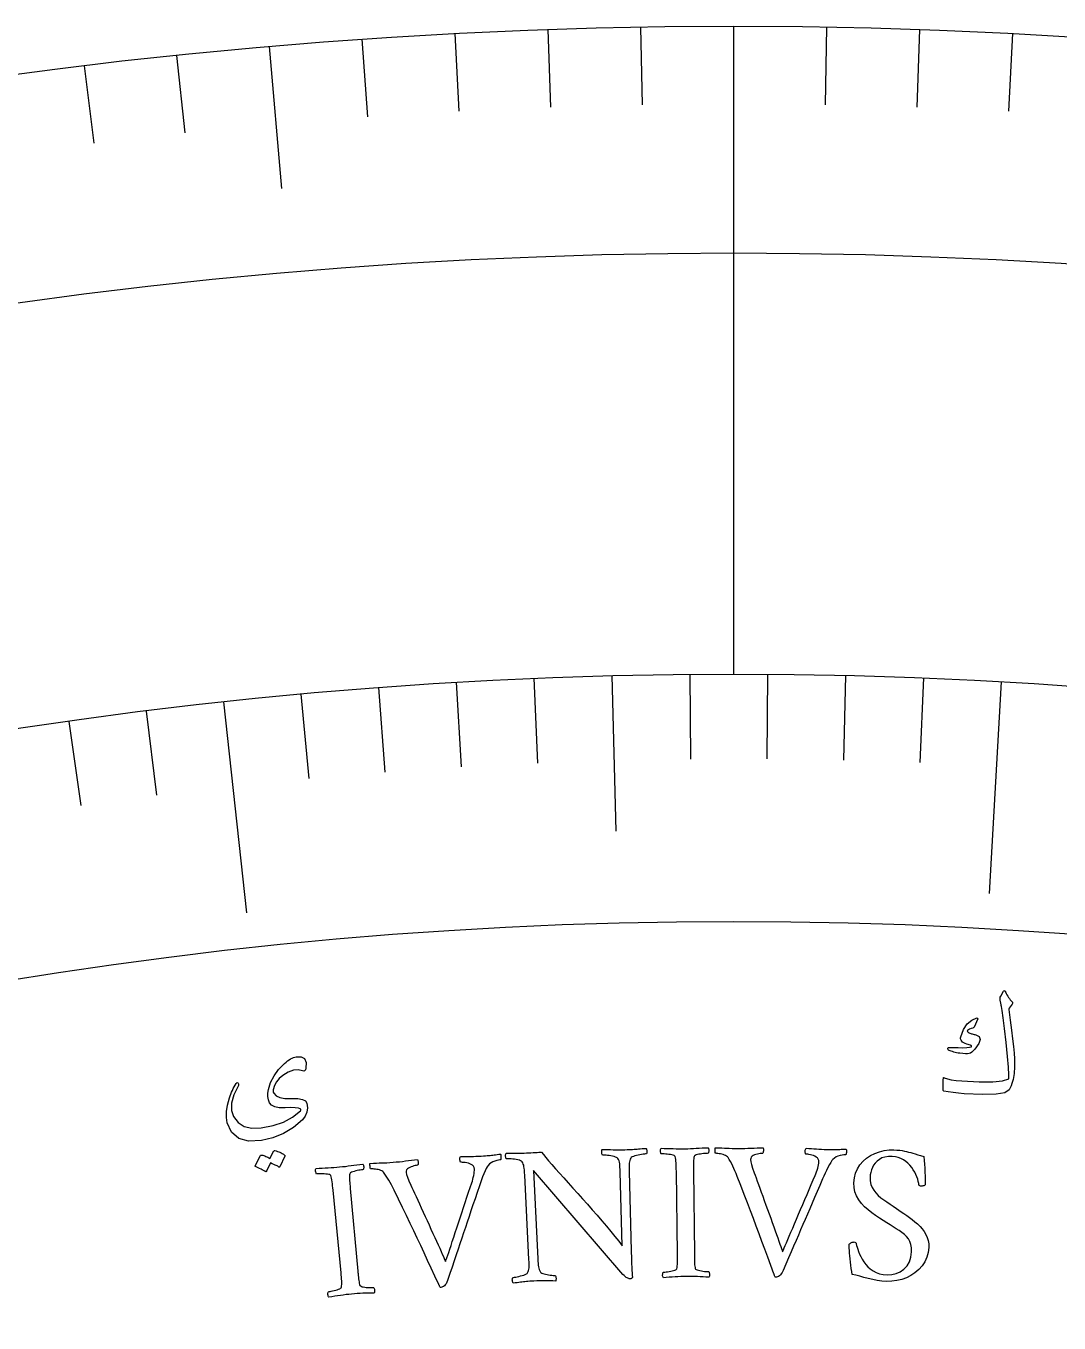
# Model space of a CAD drawing. Header units: millimetres. Extents: x -65 to 65, y -65 to 75.
# Drawn here: x -7.81 to 3.59, y 44.51 to 58.83 of the extents above; entities that cross this region are included whole.
import ezdxf

# ---------------------------------------------------------------- set-up
doc = ezdxf.new("R2010")
doc.units = ezdxf.units.MM
for name, color, linetype in [('ENGRAVE', 7, 'Continuous'), ('ENGRAVE_FINE', 8, 'Continuous'), ('TEXT', 5, 'Continuous')]:
    doc.layers.add(name, color=color, linetype=linetype)

msp = doc.modelspace()

# ---------------------------------------------------------------- linework, layer by layer
at = {"layer": 'ENGRAVE'}
for points in [[(0, 58.825), (0, 51.675)], [(-5.1269, 58.6012), (-4.9898, 57.0341)], [(-1.345, 51.6575), (-1.3003, 49.9421)], [(2.9532, 51.5905), (2.8195, 49.2544)], [(-5.6333, 51.367), (-5.3782, 49.041)]]:
    msp.add_lwpolyline(points, dxfattribs=at)
for radius in [63.7, 63.7, 61.9938, 58.825, 58.825, 56.3225, 51.675, 51.675, 48.945]:
    msp.add_circle((0, 0), radius, dxfattribs=at)
at = {"layer": 'ENGRAVE_FINE'}
for points in [[(-3.0787, 58.7444), (-3.0338, 57.8876)], [(-2.053, 58.7892), (-2.023, 57.9317)], [(-1.0266, 58.816), (-1.0117, 57.9582)], [(1.0266, 58.816), (1.0117, 57.9582)], [(2.053, 58.7892), (2.023, 57.9317)], [(3.0787, 58.7444), (3.0338, 57.8876)], [(-4.1034, 58.6817), (-4.0436, 57.8258)], [(-6.1489, 58.5028), (-6.0592, 57.6495)], [(-7.169, 58.3865), (-7.0644, 57.5349)], [(-3.0631, 51.5841), (-3.0076, 50.6498)], [(-2.2044, 51.628), (-2.1644, 50.6928)], [(-0.4852, 51.6727), (-0.4764, 50.7368)], [(0.3747, 51.6736), (0.3679, 50.7377)], [(1.2346, 51.6602), (1.2122, 50.7245)], [(2.0942, 51.6325), (2.0562, 50.6973)], [(-4.7778, 51.4537), (-4.6913, 50.5217)], [(-3.921, 51.526), (-3.85, 50.5927)], [(-6.4872, 51.2662), (-6.3697, 50.3376)], [(-7.3394, 51.1511), (-7.2065, 50.2246)]]:
    msp.add_lwpolyline(points, dxfattribs=at)
at = {"layer": 'TEXT'}
for points in [[(3.002, 48.1663), (3.0094, 48.1501), (3.0173, 48.1347), (3.0255, 48.12), (3.0342, 48.1062), (3.0434, 48.0932), (3.0532, 48.0809), (3.0635, 48.0695), (3.0745, 48.0588), (3.0786, 48.0529), (3.0797, 48.0463), (3.0778, 48.039), (3.0728, 48.031), (3.0432, 47.9887), (3.0403, 47.9841), (3.0382, 47.9802), (3.0369, 47.977), (3.0363, 47.9744), (3.0532, 47.8541), (3.0675, 47.7454), (3.0793, 47.6484), (3.0887, 47.563), (3.0955, 47.4893), (3.0998, 47.4275), (3.1015, 47.3775), (3.1007, 47.3393), (3.096, 47.2676), (3.0932, 47.2449), (3.0893, 47.2222), (3.0843, 47.1995), (3.0783, 47.1768), (3.071, 47.1541), (3.0625, 47.1313), (3.0527, 47.1086), (3.0416, 47.0858), (2.9954, 47.0539), (2.8972, 47.0364), (2.747, 47.033), (2.5446, 47.0432), (2.4815, 47.0488), (2.4232, 47.0555), (2.3697, 47.0634), (2.321, 47.0724), (2.3166, 47.0746), (2.3136, 47.0776), (2.3119, 47.0814), (2.3115, 47.0861), (2.3112, 47.1086), (2.3112, 47.1291), (2.3113, 47.1476), (2.3116, 47.164), (2.3121, 47.1786), (2.3128, 47.1915), (2.3137, 47.2027), (2.3147, 47.2123), (2.3156, 47.2177), (2.3177, 47.2206), (2.3209, 47.2211), (2.3253, 47.2192), (2.359, 47.2071), (2.4026, 47.1973), (2.4563, 47.1897), (2.52, 47.1842), (2.7104, 47.1737), (2.8599, 47.174), (2.9685, 47.1854), (3.0363, 47.2082), (3.0391, 47.2528), (3.0352, 47.3344), (3.0246, 47.453), (3.0072, 47.6086), (2.9884, 47.7645), (2.9735, 47.8824), (2.9628, 47.9624), (2.9561, 48.0045), (2.9539, 48.016), (2.9519, 48.0268), (2.95, 48.0368), (2.9482, 48.0461), (2.9466, 48.0546), (2.9451, 48.0621), (2.9437, 48.0687), (2.9425, 48.0744), (2.9406, 48.0867), (2.941, 48.0984), (2.9435, 48.1094), (2.9483, 48.1196), (2.98, 48.1736), (2.9826, 48.1772), (2.9852, 48.1795), (2.988, 48.1805), (2.9909, 48.1802), (2.9943, 48.1781), (2.9973, 48.1751), (2.9999, 48.1711), (3.002, 48.1663)], [(2.685, 47.8793), (2.6878, 47.8787), (2.6901, 47.8775), (2.692, 47.8756), (2.6936, 47.8729), (2.694, 47.8706), (2.694, 47.8681), (2.6937, 47.8654), (2.693, 47.8626), (2.6575, 47.7867), (2.6533, 47.779), (2.649, 47.7732), (2.6446, 47.7692), (2.6401, 47.7671), (2.6212, 47.7629), (2.6051, 47.7569), (2.5916, 47.7491), (2.5808, 47.7395), (2.5784, 47.7343), (2.5809, 47.7284), (2.5881, 47.722), (2.6002, 47.7149), (2.6083, 47.7116), (2.6167, 47.7085), (2.6254, 47.7055), (2.6343, 47.7027), (2.6437, 47.7001), (2.6535, 47.6976), (2.6638, 47.6953), (2.6746, 47.6931), (2.7112, 47.6756), (2.7214, 47.6431), (2.7052, 47.5958), (2.6627, 47.5336), (2.6456, 47.5153), (2.6291, 47.5013), (2.6133, 47.4914), (2.598, 47.4857), (2.5815, 47.4832), (2.5588, 47.4831), (2.5299, 47.4852), (2.495, 47.4898), (2.4771, 47.4924), (2.4602, 47.4956), (2.4443, 47.4993), (2.4293, 47.5035), (2.4152, 47.5078), (2.4021, 47.5122), (2.3898, 47.5165), (2.3785, 47.5207), (2.3716, 47.525), (2.3668, 47.5298), (2.364, 47.5349), (2.3633, 47.5406), (2.3645, 47.5463), (2.3675, 47.5503), (2.3722, 47.5525), (2.3787, 47.553), (2.3993, 47.5534), (2.4226, 47.5534), (2.4487, 47.5531), (2.4776, 47.5524), (2.5314, 47.5511), (2.5736, 47.5521), (2.604, 47.5553), (2.6228, 47.5608), (2.6253, 47.5624), (2.6267, 47.5646), (2.6271, 47.5674), (2.6263, 47.5709), (2.6251, 47.5731), (2.6229, 47.5751), (2.6195, 47.577), (2.6149, 47.5789), (2.5728, 47.5914), (2.5552, 47.5975), (2.5402, 47.605), (2.5279, 47.6137), (2.5183, 47.6238), (2.5103, 47.6354), (2.5058, 47.6472), (2.5049, 47.6592), (2.5075, 47.6714), (2.5388, 47.7527), (2.5789, 47.8145), (2.6276, 47.8567), (2.685, 47.8793)], [(-4.7588, 47.2959), (-4.8078, 47.3069), (-4.8608, 47.3021), (-4.9177, 47.2816), (-4.9785, 47.2452), (-5.016, 47.2127), (-5.0461, 47.1753), (-5.0688, 47.1332), (-5.0842, 47.0864), (-5.0852, 47.0772), (-5.0844, 47.0679), (-5.0817, 47.0584), (-5.0771, 47.0487), (-5.0507, 47.02), (-5.0094, 47.0006), (-4.9533, 46.9905), (-4.8824, 46.9897), (-4.8125, 46.9894), (-4.7609, 46.9811), (-4.7277, 46.9648), (-4.7127, 46.9406), (-4.706, 46.8874), (-4.7117, 46.8389), (-4.7297, 46.7951), (-4.76, 46.7558), (-4.8601, 46.6706), (-4.9689, 46.6038), (-5.0866, 46.5556), (-5.2132, 46.5258), (-5.3545, 46.5197), (-5.4643, 46.5502), (-5.5429, 46.6174), (-5.5901, 46.7215), (-5.5992, 46.7807), (-5.5984, 46.8462), (-5.5876, 46.918), (-5.5669, 46.9963), (-5.559, 47.0183), (-5.5508, 47.0396), (-5.5421, 47.0601), (-5.5332, 47.08), (-5.5237, 47.0993), (-5.5138, 47.1182), (-5.5033, 47.1365), (-5.4923, 47.1543), (-5.4861, 47.1618), (-5.4803, 47.1653), (-5.4746, 47.1647), (-5.4693, 47.1599), (-5.4659, 47.1537), (-5.4645, 47.1472), (-5.4651, 47.1405), (-5.4677, 47.1335), (-5.5164, 47.0299), (-5.5416, 46.9387), (-5.5435, 46.8597), (-5.5222, 46.7931), (-5.4712, 46.7264), (-5.403, 46.683), (-5.3173, 46.6629), (-5.2143, 46.666), (-5.0846, 46.6909), (-4.9696, 46.7307), (-4.8692, 46.7855), (-4.7833, 46.8553), (-4.7783, 46.8609), (-4.7768, 46.8663), (-4.7786, 46.8712), (-4.784, 46.8759), (-4.8045, 46.8833), (-4.8391, 46.8879), (-4.888, 46.8895), (-4.9511, 46.888), (-5.0156, 46.8891), (-5.0657, 46.8987), (-5.1016, 46.9167), (-5.1231, 46.9434), (-5.1354, 46.9761), (-5.1416, 47.0111), (-5.1418, 47.0485), (-5.136, 47.0881), (-5.1117, 47.1674), (-5.074, 47.2421), (-5.0228, 47.312), (-4.9582, 47.3772), (-4.9409, 47.3929), (-4.9238, 47.4066), (-4.9072, 47.4185), (-4.8909, 47.4285), (-4.875, 47.4367), (-4.8597, 47.4431), (-4.845, 47.4479), (-4.8308, 47.4509), (-4.7742, 47.4514), (-4.7374, 47.4304), (-4.7204, 47.3882), (-4.7232, 47.3246), (-4.7282, 47.307), (-4.7359, 47.2964), (-4.746, 47.2927), (-4.7588, 47.2959)], [(-5.0767, 46.411), (-5.0751, 46.413), (-5.0727, 46.4144), (-5.0695, 46.4151), (-5.0655, 46.4152), (-5.0508, 46.4113), (-5.0364, 46.4069), (-5.0225, 46.4018), (-5.0089, 46.3962), (-4.9956, 46.3899), (-4.9826, 46.3828), (-4.9697, 46.375), (-4.957, 46.3664), (-4.9545, 46.3636), (-4.9531, 46.3605), (-4.953, 46.3571), (-4.9542, 46.3534), (-5.0111, 46.2351), (-5.0128, 46.2334), (-5.0156, 46.2331), (-5.0194, 46.2342), (-5.0243, 46.2366), (-5.0277, 46.2389), (-5.0332, 46.2421), (-5.0408, 46.246), (-5.0505, 46.2507), (-5.0623, 46.2563), (-5.0764, 46.2628), (-5.0928, 46.2703), (-5.1115, 46.2787), (-5.1564, 46.1866), (-5.1586, 46.1837), (-5.1618, 46.1827), (-5.1658, 46.1836), (-5.1709, 46.1864), (-5.1752, 46.1889), (-5.1821, 46.1926), (-5.1914, 46.1974), (-5.2032, 46.2035), (-5.2177, 46.2107), (-5.2351, 46.2191), (-5.2553, 46.2286), (-5.2783, 46.2393), (-5.2808, 46.2412), (-5.282, 46.2433), (-5.282, 46.2455), (-5.2808, 46.2479), (-5.2226, 46.3623), (-5.221, 46.3643), (-5.2186, 46.3657), (-5.2154, 46.3664), (-5.2114, 46.3665), (-5.1989, 46.3639), (-5.1867, 46.3606), (-5.1748, 46.3566), (-5.1632, 46.352), (-5.1519, 46.3467), (-5.1409, 46.341), (-5.1303, 46.3347), (-5.1199, 46.328)], [(-2.2872, 46.3892), (-2.2627, 46.3904), (-2.2384, 46.3916), (-2.2143, 46.3927), (-2.1906, 46.3939), (-2.1685, 46.395), (-2.1496, 46.3963), (-2.1337, 46.3977), (-2.121, 46.3993), (-2.1003, 46.3723), (-2.0744, 46.3402), (-2.0432, 46.3032), (-2.0069, 46.2611), (-1.9663, 46.215), (-1.9226, 46.1658), (-1.8758, 46.1136), (-1.8259, 46.0582), (-1.7741, 46.0008), (-1.7216, 45.9424), (-1.6683, 45.8831), (-1.6142, 45.8227), (-1.5603, 45.762), (-1.5074, 45.7016), (-1.4555, 45.6415), (-1.4045, 45.5818), (-1.3558, 45.5236), (-1.3106, 45.4681), (-1.2689, 45.4154), (-1.2307, 45.3655), (-1.2528, 46.1798), (-1.2536, 46.2069), (-1.2547, 46.2309), (-1.256, 46.2519), (-1.2574, 46.2699), (-1.26, 46.286), (-1.2645, 46.3011), (-1.2709, 46.3154), (-1.2793, 46.3288), (-1.2845, 46.3341), (-1.293, 46.3392), (-1.305, 46.344), (-1.3203, 46.3486), (-1.3375, 46.3528), (-1.3551, 46.3564), (-1.3731, 46.3594), (-1.3915, 46.3619), (-1.4089, 46.3638), (-1.4239, 46.3651), (-1.4365, 46.3657), (-1.4467, 46.3657), (-1.4507, 46.3717), (-1.4536, 46.379), (-1.4552, 46.3876), (-1.4555, 46.3974), (-1.4552, 46.4071), (-1.4547, 46.4153), (-1.454, 46.422), (-1.4531, 46.4272), (-1.4209, 46.427), (-1.3898, 46.4267), (-1.3596, 46.4261), (-1.3303, 46.4254), (-1.3007, 46.4248), (-1.2692, 46.4246), (-1.236, 46.4249), (-1.2009, 46.4256), (-1.1762, 46.4263), (-1.1539, 46.4271), (-1.134, 46.4279), (-1.1166, 46.4288), (-1.1001, 46.4298), (-1.0834, 46.431), (-1.0664, 46.4323), (-1.0491, 46.4337), (-1.0308, 46.4352), (-1.0107, 46.4367), (-0.9887, 46.4383), (-0.9648, 46.4399), (-0.9626, 46.435), (-0.9607, 46.429), (-0.959, 46.4219), (-0.9576, 46.4136), (-0.9569, 46.4049), (-0.9578, 46.396), (-0.96, 46.3872), (-0.9636, 46.3783), (-0.9719, 46.3778), (-0.9835, 46.3768), (-0.9983, 46.3751), (-1.0163, 46.3728), (-1.0357, 46.3698), (-1.0546, 46.3661), (-1.0731, 46.3618), (-1.0912, 46.3567), (-1.1074, 46.3512), (-1.1202, 46.3453), (-1.1296, 46.3391), (-1.1356, 46.3326), (-1.1423, 46.3199), (-1.1473, 46.3064), (-1.1506, 46.2921), (-1.1522, 46.2771), (-1.1527, 46.2597), (-1.1529, 46.2385), (-1.1527, 46.2135), (-1.1521, 46.1846), (-1.1303, 45.3108), (-1.1296, 45.281), (-1.1289, 45.253), (-1.1282, 45.2271), (-1.1276, 45.203), (-1.127, 45.1801), (-1.1262, 45.1576), (-1.1253, 45.1355), (-1.1243, 45.1139), (-1.1231, 45.0915), (-1.1218, 45.0674), (-1.1202, 45.0415), (-1.1185, 45.0138), (-1.1201, 45.0098), (-1.1227, 45.0065), (-1.1265, 45.0041), (-1.1313, 45.0025), (-1.1364, 45.0014), (-1.1406, 45.0006), (-1.144, 45.0001), (-1.1466, 44.9999), (-1.1517, 45.0004), (-1.1583, 45.0023), (-1.1665, 45.0056), (-1.1763, 45.0101), (-1.187, 45.0165), (-1.1982, 45.025), (-1.2099, 45.0357), (-1.2221, 45.0486), (-2.2082, 46.1969), (-2.1615, 45.2204), (-2.16, 45.1935), (-2.1583, 45.1696), (-2.1563, 45.149), (-2.154, 45.1315), (-2.1509, 45.1161), (-2.1463, 45.1013), (-2.1402, 45.0874), (-2.1326, 45.0741), (-2.1275, 45.0689), (-2.1193, 45.064), (-2.1079, 45.0594), (-2.0935, 45.055), (-2.0771, 45.0511), (-2.0603, 45.0475), (-2.0429, 45.0444), (-2.025, 45.0416), (-2.0081, 45.0395), (-1.9934, 45.0381), (-1.9812, 45.0374), (-1.9713, 45.0374), (-1.9672, 45.0315), (-1.9641, 45.0245), (-1.9621, 45.0163), (-1.9612, 45.007), (-1.9611, 44.9976), (-1.9615, 44.9894), (-1.9626, 44.9822), (-1.9642, 44.976), (-1.9954, 44.9768), (-2.0254, 44.9774), (-2.0544, 44.978), (-2.0822, 44.9784), (-2.1105, 44.9786), (-2.1407, 44.9782), (-2.1727, 44.9772), (-2.2066, 44.9758), (-2.2297, 44.9745), (-2.251, 44.9731), (-2.2705, 44.9714), (-2.2882, 44.9695), (-2.3049, 44.9676), (-2.3214, 44.9656), (-2.3375, 44.9637), (-2.3534, 44.9618), (-2.3703, 44.9598), (-2.3895, 44.9576), (-2.411, 44.9554), (-2.4348, 44.953), (-2.4371, 44.9578), (-2.4392, 44.9638), (-2.4411, 44.9709), (-2.4428, 44.979), (-2.4437, 44.9878), (-2.4432, 44.9966), (-2.4414, 45.0056), (-2.4382, 45.0146), (-2.4301, 45.0153), (-2.4192, 45.017), (-2.4052, 45.0194), (-2.3883, 45.0227), (-2.37, 45.0267), (-2.3518, 45.0313), (-2.3338, 45.0363), (-2.316, 45.042), (-2.3001, 45.0479), (-2.2879, 45.0541), (-2.2794, 45.0606), (-2.2746, 45.0672), (-2.2683, 45.08), (-2.2636, 45.0934), (-2.2604, 45.1074), (-2.2587, 45.122), (-2.2581, 45.1389), (-2.2582, 45.1598), (-2.2588, 45.1846), (-2.26, 45.2134), (-2.3066, 46.1457), (-2.3083, 46.1746), (-2.3102, 46.1996), (-2.3123, 46.2207), (-2.3146, 46.2379), (-2.3178, 46.2528), (-2.3225, 46.2667), (-2.3287, 46.2798), (-2.3364, 46.2919), (-2.342, 46.2981), (-2.3513, 46.3036), (-2.3645, 46.3085), (-2.3813, 46.3128), (-2.4002, 46.3164), (-2.4191, 46.3194), (-2.4381, 46.3216), (-2.4573, 46.3232), (-2.4749, 46.3242), (-2.4894, 46.3248), (-2.5008, 46.325), (-2.5091, 46.3248), (-2.5134, 46.3334), (-2.5163, 46.3421), (-2.5177, 46.3508), (-2.5178, 46.3596), (-2.517, 46.3679), (-2.5158, 46.3751), (-2.5143, 46.3813), (-2.5125, 46.3864), (-2.476, 46.3871), (-2.4432, 46.3876), (-2.4141, 46.3877), (-2.3886, 46.3874), (-2.3645, 46.3872), (-2.3395, 46.3874), (-2.3138, 46.3881), (-2.2872, 46.3892)], [(-0.5394, 46.4358), (-0.507, 46.4364), (-0.475, 46.4373), (-0.4434, 46.4387), (-0.4123, 46.4404), (-0.381, 46.4423), (-0.349, 46.444), (-0.3163, 46.4455), (-0.2829, 46.4469), (-0.279, 46.4417), (-0.2764, 46.4348), (-0.275, 46.4263), (-0.2749, 46.4161), (-0.2757, 46.4059), (-0.2773, 46.3974), (-0.2795, 46.3905), (-0.2825, 46.3852), (-0.2907, 46.385), (-0.3016, 46.3843), (-0.3154, 46.3832), (-0.332, 46.3816), (-0.3496, 46.3796), (-0.3668, 46.3772), (-0.3833, 46.3744), (-0.3993, 46.3712), (-0.4133, 46.3673), (-0.4239, 46.3627), (-0.4312, 46.3573), (-0.4351, 46.351), (-0.438, 46.3392), (-0.4402, 46.3257), (-0.4416, 46.3105), (-0.4424, 46.2937), (-0.4427, 46.2757), (-0.4429, 46.2568), (-0.4429, 46.2372), (-0.4428, 46.2167), (-0.4427, 46.2134), (-0.4427, 46.21), (-0.4427, 46.2067), (-0.4426, 46.2034), (-0.4426, 46.2001), (-0.4426, 46.1968), (-0.4425, 46.1935), (-0.4425, 46.1902), (-0.4337, 45.2722), (-0.4337, 45.2689), (-0.4337, 45.2656), (-0.4336, 45.2623), (-0.4336, 45.259), (-0.4336, 45.2557), (-0.4335, 45.2524), (-0.4335, 45.2491), (-0.4335, 45.2458), (-0.4332, 45.2254), (-0.4328, 45.2059), (-0.4323, 45.1874), (-0.4316, 45.1698), (-0.4306, 45.1535), (-0.4289, 45.1388), (-0.4265, 45.1255), (-0.4235, 45.1138), (-0.4196, 45.1084), (-0.4124, 45.1034), (-0.402, 45.0987), (-0.3883, 45.0943), (-0.3727, 45.0904), (-0.3566, 45.0871), (-0.3399, 45.0846), (-0.3227, 45.0827), (-0.3065, 45.0814), (-0.2932, 45.0804), (-0.2825, 45.0799), (-0.2746, 45.0797), (-0.2716, 45.0745), (-0.2693, 45.0676), (-0.2677, 45.0591), (-0.2668, 45.0489), (-0.2668, 45.0387), (-0.268, 45.0302), (-0.2705, 45.0233), (-0.2742, 45.0181), (-0.3066, 45.02), (-0.3383, 45.0218), (-0.3694, 45.0234), (-0.3997, 45.0248), (-0.4299, 45.026), (-0.4605, 45.0267), (-0.4916, 45.027), (-0.523, 45.0269), (-0.5537, 45.0263), (-0.5846, 45.0253), (-0.6159, 45.0238), (-0.6473, 45.0219), (-0.6791, 45.0198), (-0.7111, 45.0174), (-0.7434, 45.0149), (-0.7759, 45.0122), (-0.7797, 45.0174), (-0.7824, 45.0242), (-0.7838, 45.0327), (-0.7841, 45.0429), (-0.7834, 45.0531), (-0.7819, 45.0616), (-0.7798, 45.0686), (-0.777, 45.0738), (-0.7691, 45.0742), (-0.7584, 45.075), (-0.7451, 45.0762), (-0.729, 45.0779), (-0.7117, 45.0802), (-0.6949, 45.0832), (-0.6785, 45.0868), (-0.6625, 45.0911), (-0.6486, 45.0958), (-0.6384, 45.1008), (-0.6318, 45.106), (-0.6289, 45.1114), (-0.6252, 45.1256), (-0.6225, 45.1417), (-0.6208, 45.1598), (-0.62, 45.1798), (-0.6198, 45.2011), (-0.6198, 45.2233), (-0.6199, 45.2462), (-0.6202, 45.27), (-0.6328, 46.188), (-0.6332, 46.2119), (-0.6337, 46.2351), (-0.6343, 46.2576), (-0.6351, 46.2794), (-0.6365, 46.2998), (-0.6387, 46.3181), (-0.642, 46.3344), (-0.6462, 46.3486), (-0.6493, 46.3547), (-0.6562, 46.36), (-0.6668, 46.3644), (-0.6813, 46.3679), (-0.6978, 46.3707), (-0.7148, 46.3732), (-0.7322, 46.3752), (-0.75, 46.3767), (-0.7666, 46.3779), (-0.7804, 46.3787), (-0.7913, 46.3791), (-0.7995, 46.3792), (-0.8026, 46.3844), (-0.805, 46.3912), (-0.8068, 46.3997), (-0.8079, 46.4099), (-0.808, 46.4201), (-0.8068, 46.4286), (-0.8043, 46.4355), (-0.8005, 46.4408), (-0.7669, 46.4402), (-0.7335, 46.4395), (-0.7005, 46.4385), (-0.6677, 46.4374), (-0.6352, 46.4364), (-0.603, 46.4358), (-0.571, 46.4356), (-0.5394, 46.4358)], [(0.0524, 46.4389), (0.0882, 46.4391), (0.1233, 46.4396), (0.1579, 46.4405), (0.192, 46.4418), (0.2256, 46.4433), (0.2589, 46.4445), (0.292, 46.4457), (0.3248, 46.4466), (0.3266, 46.4412), (0.3278, 46.4337), (0.3282, 46.4241), (0.3279, 46.4125), (0.3269, 46.4013), (0.3252, 46.3929), (0.3229, 46.3875), (0.3198, 46.385), (0.3139, 46.3847), (0.3049, 46.3837), (0.2931, 46.3821), (0.2782, 46.3798), (0.2621, 46.3765), (0.2464, 46.3722), (0.2312, 46.3668), (0.2163, 46.3603), (0.2035, 46.3521), (0.1944, 46.3419), (0.1888, 46.3296), (0.1869, 46.3153), (0.1894, 46.293), (0.1968, 46.2613), (0.2092, 46.2202), (0.2266, 46.1698), (0.2362, 46.1435), (0.2473, 46.1133), (0.2599, 46.079), (0.274, 46.0407), (0.2891, 45.9994), (0.3049, 45.956), (0.3214, 45.9106), (0.3385, 45.8631), (0.3559, 45.8145), (0.3735, 45.7659), (0.3912, 45.7173), (0.409, 45.6687), (0.4264, 45.6211), (0.4429, 45.5754), (0.4586, 45.5316), (0.4735, 45.4898), (0.4873, 45.4508), (0.4997, 45.4155), (0.5107, 45.3839), (0.5205, 45.3561), (0.5285, 45.3331), (0.5345, 45.316), (0.5386, 45.3049), (0.5407, 45.2997), (0.5442, 45.3071), (0.5503, 45.3208), (0.5589, 45.3405), (0.57, 45.3665), (0.5833, 45.3975), (0.5981, 45.4324), (0.6145, 45.4714), (0.6326, 45.5143), (0.6519, 45.5603), (0.6723, 45.6087), (0.6937, 45.6593), (0.7162, 45.7123), (0.7393, 45.7666), (0.7626, 45.8214), (0.7861, 45.8765), (0.8098, 45.932), (0.8333, 45.9869), (0.8561, 46.0402), (0.8782, 46.0918), (0.8996, 46.1418), (0.9075, 46.1606), (0.9149, 46.18), (0.9217, 46.1999), (0.928, 46.2205), (0.9333, 46.2405), (0.9372, 46.2588), (0.9396, 46.2756), (0.9406, 46.2907), (0.9391, 46.3072), (0.9337, 46.3216), (0.9245, 46.3339), (0.9114, 46.3441), (0.8961, 46.3525), (0.8802, 46.3596), (0.8638, 46.3653), (0.8467, 46.3696), (0.8307, 46.3727), (0.8173, 46.375), (0.8066, 46.3765), (0.7985, 46.377), (0.7947, 46.3806), (0.7919, 46.3868), (0.7904, 46.3955), (0.79, 46.4069), (0.7908, 46.4185), (0.7927, 46.428), (0.7956, 46.4355), (0.7996, 46.4409), (0.8296, 46.4392), (0.8587, 46.4373), (0.8869, 46.4354), (0.9143, 46.4332), (0.9417, 46.4312), (0.9699, 46.4296), (0.999, 46.4284), (1.029, 46.4275), (1.0535, 46.4271), (1.0754, 46.4268), (1.0946, 46.4267), (1.1111, 46.4267), (1.1262, 46.427), (1.1412, 46.4274), (1.1561, 46.4279), (1.1708, 46.4286), (1.1863, 46.4293), (1.2035, 46.4299), (1.2223, 46.4306), (1.2429, 46.4311), (1.2446, 46.4256), (1.2454, 46.4178), (1.2452, 46.4079), (1.2442, 46.3958), (1.2426, 46.3843), (1.2409, 46.3761), (1.2389, 46.3712), (1.2368, 46.3696), (1.2278, 46.3692), (1.2145, 46.3674), (1.1968, 46.3645), (1.1747, 46.3602), (1.1516, 46.3539), (1.1308, 46.3448), (1.1123, 46.3328), (1.0961, 46.3181), (1.0849, 46.3045), (1.0721, 46.2853), (1.0576, 46.2606), (1.0414, 46.2302), (1.0249, 46.1973), (1.0094, 46.1651), (0.995, 46.1335), (0.9815, 46.1026), (0.9505, 46.031), (0.9209, 45.9624), (0.8927, 45.8968), (0.8658, 45.8341), (0.8399, 45.7735), (0.8143, 45.714), (0.789, 45.6555), (0.7641, 45.5981), (0.7392, 45.5407), (0.714, 45.4822), (0.6883, 45.4226), (0.6623, 45.3619), (0.6353, 45.299), (0.6067, 45.2328), (0.5765, 45.1633), (0.5447, 45.0905), (0.5356, 45.0713), (0.526, 45.0555), (0.5161, 45.0429), (0.5058, 45.0337), (0.4953, 45.027), (0.4847, 45.0223), (0.474, 45.0196), (0.4631, 45.0187), (0.46, 45.0196), (0.4572, 45.0224), (0.4546, 45.0269), (0.4524, 45.0331), (0.4503, 45.0398), (0.4481, 45.0456), (0.446, 45.0503), (0.4438, 45.0541), (0.4093, 45.1487), (0.3758, 45.24), (0.3434, 45.3281), (0.312, 45.413), (0.2811, 45.4967), (0.2497, 45.581), (0.2179, 45.666), (0.1858, 45.7517), (0.1523, 45.8398), (0.1167, 45.9324), (0.0788, 46.0294), (0.0387, 46.1307), (0.0265, 46.1618), (0.0144, 46.1913), (0.0024, 46.219), (-0.0094, 46.2452), (-0.0215, 46.27), (-0.0344, 46.2936), (-0.0479, 46.3162), (-0.0622, 46.3376), (-0.0689, 46.346), (-0.0779, 46.3536), (-0.0892, 46.3603), (-0.1027, 46.3662), (-0.1172, 46.3712), (-0.1316, 46.3755), (-0.1459, 46.3788), (-0.16, 46.3814), (-0.1732, 46.3833), (-0.1845, 46.3846), (-0.194, 46.3854), (-0.2016, 46.3857), (-0.2026, 46.3875), (-0.2033, 46.3931), (-0.2038, 46.4024), (-0.204, 46.4154), (-0.2039, 46.4285), (-0.2035, 46.4382), (-0.2029, 46.4445), (-0.2019, 46.4473), (-0.1652, 46.4463), (-0.1318, 46.4451), (-0.1017, 46.4437), (-0.0747, 46.4422), (-0.0478, 46.4408), (-0.0176, 46.4398), (0.0158, 46.4391), (0.0524, 46.4389)], [(1.7696, 46.4228), (1.803, 46.4211), (1.8334, 46.4184), (1.8608, 46.4149), (1.8851, 46.4106), (1.9082, 46.4054), (1.9314, 46.3996), (1.9549, 46.393), (1.9787, 46.3857), (2.004, 46.3778), (2.0323, 46.3691), (2.0635, 46.3597), (2.0976, 46.3497), (2.102, 46.3072), (2.1058, 46.2642), (2.1088, 46.2204), (2.111, 46.176), (2.1127, 46.1342), (2.1139, 46.098), (2.1146, 46.0674), (2.115, 46.0425), (2.1146, 46.0374), (2.1117, 46.033), (2.1064, 46.0295), (2.0986, 46.0268), (2.09, 46.0247), (2.0822, 46.0234), (2.0754, 46.0226), (2.0693, 46.0226), (2.062, 46.0234), (2.0555, 46.0254), (2.0499, 46.0284), (2.0452, 46.0325), (2.0428, 46.0532), (2.0382, 46.0757), (2.0314, 46.1), (2.0225, 46.126), (2.0114, 46.1527), (1.9982, 46.1789), (1.9828, 46.2046), (1.9653, 46.2299), (1.9457, 46.2539), (1.924, 46.2759), (1.9003, 46.296), (1.8745, 46.3141), (1.8466, 46.3292), (1.8168, 46.3403), (1.785, 46.3475), (1.7511, 46.3508), (1.7085, 46.3501), (1.6705, 46.3444), (1.6371, 46.3339), (1.6083, 46.3186), (1.5837, 46.2996), (1.5626, 46.2783), (1.5451, 46.2546), (1.5312, 46.2286), (1.5205, 46.2016), (1.5126, 46.1747), (1.5075, 46.1481), (1.5053, 46.1216), (1.5068, 46.0803), (1.5141, 46.0425), (1.5273, 46.0081), (1.5463, 45.977), (1.5697, 45.9484), (1.5962, 45.9213), (1.6258, 45.8958), (1.6585, 45.8718), (1.6927, 45.8484), (1.7271, 45.8246), (1.7615, 45.8006), (1.7961, 45.7763), (1.8227, 45.7583), (1.8507, 45.7394), (1.88, 45.7196), (1.9106, 45.6989), (1.9416, 45.6772), (1.9719, 45.6544), (2.0016, 45.6305), (2.0307, 45.6056), (2.058, 45.5792), (2.0824, 45.5512), (2.104, 45.5215), (2.1227, 45.4901), (2.1376, 45.4569), (2.1477, 45.422), (2.1529, 45.3851), (2.1535, 45.3465), (2.1467, 45.2901), (2.1321, 45.2376), (2.1095, 45.1888), (2.0792, 45.1439), (2.0427, 45.1034), (2.0018, 45.068), (1.9566, 45.0378), (1.907, 45.0126), (1.8547, 44.9931), (1.8011, 44.9798), (1.7463, 44.9727), (1.6903, 44.9717), (1.6374, 44.9752), (1.5856, 44.9816), (1.5349, 44.9909), (1.4851, 45.0032), (1.4372, 45.0163), (1.3918, 45.0282), (1.3489, 45.0389), (1.3086, 45.0483), (1.3032, 45.081), (1.2982, 45.1147), (1.2936, 45.1495), (1.2895, 45.1854), (1.2859, 45.2208), (1.2827, 45.2539), (1.28, 45.2848), (1.2778, 45.3135), (1.2761, 45.3385), (1.2749, 45.3582), (1.2743, 45.3727), (1.2742, 45.3819), (1.2801, 45.387), (1.2863, 45.3917), (1.293, 45.396), (1.3001, 45.3999), (1.3074, 45.403), (1.3148, 45.4052), (1.3223, 45.4065), (1.33, 45.4067), (1.3389, 45.4052), (1.3458, 45.4013), (1.3507, 45.395), (1.3536, 45.3862), (1.3573, 45.3692), (1.3627, 45.3493), (1.3697, 45.3265), (1.3785, 45.3006), (1.3893, 45.2731), (1.4026, 45.2451), (1.4183, 45.2166), (1.4364, 45.1876), (1.4573, 45.1595), (1.4812, 45.1336), (1.5082, 45.1099), (1.5383, 45.0884), (1.5719, 45.0704), (1.6096, 45.057), (1.6514, 45.0483), (1.6974, 45.0442), (1.7472, 45.0466), (1.7941, 45.0578), (1.8381, 45.0777), (1.8792, 45.1064), (1.9143, 45.1431), (1.9402, 45.1872), (1.9568, 45.2388), (1.9642, 45.2978), (1.9635, 45.3405), (1.9575, 45.3785), (1.9462, 45.4118), (1.9296, 45.4403), (1.9087, 45.4657), (1.8847, 45.4895), (1.8576, 45.5119), (1.8274, 45.5326), (1.795, 45.5529), (1.7613, 45.5738), (1.7264, 45.5952), (1.6902, 45.6173), (1.6499, 45.6436), (1.6088, 45.6711), (1.5671, 45.6999), (1.5247, 45.7299), (1.4836, 45.7618), (1.4461, 45.7961), (1.412, 45.8329), (1.3814, 45.8721), (1.3564, 45.9143), (1.3389, 45.9598), (1.3291, 46.0087), (1.3268, 46.061), (1.3322, 46.1162), (1.3453, 46.1675), (1.3659, 46.2149), (1.3942, 46.2583), (1.4286, 46.2973), (1.4675, 46.3312), (1.5109, 46.3602), (1.5588, 46.3841), (1.6097, 46.4026), (1.6618, 46.4153), (1.7151, 46.422), (1.7696, 46.4228)], [(-4.3494, 46.2348), (-4.3172, 46.238), (-4.2854, 46.2416), (-4.254, 46.2455), (-4.2232, 46.2498), (-4.1921, 46.2542), (-4.1604, 46.2586), (-4.1279, 46.2628), (-4.0948, 46.2669), (-4.0904, 46.262), (-4.0872, 46.2554), (-4.0852, 46.247), (-4.0842, 46.2369), (-4.0842, 46.2267), (-4.0851, 46.218), (-4.0868, 46.211), (-4.0893, 46.2055), (-4.0974, 46.2046), (-4.1083, 46.203), (-4.1219, 46.2007), (-4.1383, 46.1978), (-4.1557, 46.1944), (-4.1726, 46.1906), (-4.1889, 46.1864), (-4.2045, 46.1819), (-4.2182, 46.1769), (-4.2284, 46.1714), (-4.2352, 46.1654), (-4.2385, 46.1589), (-4.2405, 46.1468), (-4.2415, 46.1332), (-4.2417, 46.118), (-4.2411, 46.1012), (-4.2399, 46.0832), (-4.2386, 46.0644), (-4.237, 46.0447), (-4.2352, 46.0243), (-4.2349, 46.021), (-4.2346, 46.0177), (-4.2343, 46.0145), (-4.234, 46.0112), (-4.2337, 46.0079), (-4.2334, 46.0046), (-4.2331, 46.0013), (-4.2327, 45.998), (-4.1486, 45.0838), (-4.1483, 45.0805), (-4.148, 45.0772), (-4.1477, 45.0739), (-4.1474, 45.0707), (-4.1471, 45.0674), (-4.1468, 45.0641), (-4.1465, 45.0608), (-4.1462, 45.0575), (-4.1443, 45.0372), (-4.1423, 45.0178), (-4.1402, 44.9994), (-4.1382, 44.982), (-4.1358, 44.9658), (-4.1329, 44.9512), (-4.1294, 44.9382), (-4.1254, 44.9268), (-4.1211, 44.9218), (-4.1135, 44.9173), (-4.1028, 44.9135), (-4.0888, 44.9102), (-4.0729, 44.9076), (-4.0565, 44.9057), (-4.0397, 44.9045), (-4.0224, 44.904), (-4.0062, 44.904), (-3.9928, 44.9042), (-3.9821, 44.9045), (-3.9742, 44.905), (-3.9708, 44.9001), (-3.968, 44.8934), (-3.9657, 44.8851), (-3.9639, 44.875), (-3.9631, 44.8648), (-3.9636, 44.8562), (-3.9655, 44.8492), (-3.9688, 44.8436), (-4.0012, 44.8429), (-4.033, 44.842), (-4.0641, 44.8411), (-4.0944, 44.8401), (-4.1246, 44.8387), (-4.1552, 44.8369), (-4.1862, 44.8347), (-4.2175, 44.832), (-4.248, 44.8289), (-4.2788, 44.8253), (-4.3098, 44.8213), (-4.341, 44.8169), (-4.3724, 44.8121), (-4.4041, 44.8071), (-4.4361, 44.8019), (-4.4683, 44.7966), (-4.4726, 44.8014), (-4.4758, 44.808), (-4.4779, 44.8164), (-4.479, 44.8265), (-4.4791, 44.8367), (-4.4784, 44.8454), (-4.4768, 44.8524), (-4.4744, 44.8579), (-4.4666, 44.8589), (-4.456, 44.8606), (-4.4428, 44.8629), (-4.4269, 44.866), (-4.4099, 44.8696), (-4.3934, 44.874), (-4.3774, 44.8789), (-4.3618, 44.8845), (-4.3483, 44.8904), (-4.3385, 44.8962), (-4.3324, 44.9019), (-4.33, 44.9075), (-4.3275, 44.922), (-4.3261, 44.9383), (-4.3258, 44.9564), (-4.3267, 44.9764), (-4.3283, 44.9977), (-4.3301, 45.0197), (-4.3321, 45.0426), (-4.3343, 45.0663), (-4.4222, 45.9802), (-4.4245, 46.0039), (-4.427, 46.027), (-4.4295, 46.0494), (-4.432, 46.071), (-4.435, 46.0913), (-4.4388, 46.1094), (-4.4434, 46.1253), (-4.4487, 46.1391), (-4.4523, 46.145), (-4.4596, 46.1497), (-4.4706, 46.1532), (-4.4853, 46.1555), (-4.502, 46.1569), (-4.5191, 46.158), (-4.5366, 46.1585), (-4.5545, 46.1586), (-4.5711, 46.1584), (-4.5849, 46.1581), (-4.5959, 46.1576), (-4.604, 46.157), (-4.6075, 46.162), (-4.6105, 46.1686), (-4.613, 46.1769), (-4.6149, 46.1869), (-4.6159, 46.1971), (-4.6154, 46.2057), (-4.6135, 46.2128), (-4.6101, 46.2184), (-4.5766, 46.2205), (-4.5433, 46.2225), (-4.5102, 46.2243), (-4.4774, 46.2259), (-4.445, 46.2276), (-4.4128, 46.2296), (-4.381, 46.232), (-4.3494, 46.2348)], [(-3.7599, 46.2865), (-3.7243, 46.2896), (-3.6893, 46.293), (-3.6549, 46.2967), (-3.6211, 46.3009), (-3.5877, 46.305), (-3.5546, 46.309), (-3.5217, 46.3129), (-3.4891, 46.3165), (-3.4868, 46.3112), (-3.485, 46.3038), (-3.4838, 46.2943), (-3.4832, 46.2827), (-3.4832, 46.2715), (-3.4842, 46.2631), (-3.4861, 46.2575), (-3.489, 46.2547), (-3.4949, 46.2539), (-3.5037, 46.2522), (-3.5154, 46.2496), (-3.53, 46.2461), (-3.5458, 46.2415), (-3.5611, 46.236), (-3.5758, 46.2293), (-3.5901, 46.2216), (-3.6022, 46.2124), (-3.6105, 46.2015), (-3.615, 46.1888), (-3.6157, 46.1743), (-3.6114, 46.1523), (-3.6014, 46.1213), (-3.5857, 46.0814), (-3.5642, 46.0326), (-3.5525, 46.0072), (-3.5389, 45.9779), (-3.5236, 45.9448), (-3.5064, 45.9078), (-3.4879, 45.8679), (-3.4686, 45.826), (-3.4485, 45.782), (-3.4275, 45.7361), (-3.4061, 45.6891), (-3.3846, 45.6421), (-3.363, 45.5951), (-3.3413, 45.5482), (-3.3201, 45.5021), (-3.2998, 45.4579), (-3.2806, 45.4156), (-3.2623, 45.3751), (-3.2454, 45.3374), (-3.2301, 45.3032), (-3.2165, 45.2727), (-3.2046, 45.2457), (-3.1946, 45.2234), (-3.1872, 45.2069), (-3.1823, 45.1962), (-3.1798, 45.1912), (-3.1769, 45.1989), (-3.172, 45.213), (-3.165, 45.2334), (-3.156, 45.2602), (-3.1453, 45.2921), (-3.1334, 45.3282), (-3.1203, 45.3684), (-3.1058, 45.4126), (-3.0903, 45.46), (-3.074, 45.5099), (-3.0568, 45.5622), (-3.0387, 45.6168), (-3.0202, 45.6729), (-3.0014, 45.7293), (-2.9825, 45.7862), (-2.9635, 45.8435), (-2.9446, 45.9001), (-2.9263, 45.9551), (-2.9084, 46.0083), (-2.8912, 46.0599), (-2.8848, 46.0793), (-2.8791, 46.0992), (-2.8739, 46.1197), (-2.8693, 46.1407), (-2.8657, 46.161), (-2.8633, 46.1796), (-2.8623, 46.1965), (-2.8625, 46.2117), (-2.8654, 46.228), (-2.872, 46.242), (-2.8822, 46.2535), (-2.896, 46.2625), (-2.912, 46.2697), (-2.9284, 46.2754), (-2.9452, 46.2797), (-2.9626, 46.2826), (-2.9788, 46.2844), (-2.9923, 46.2856), (-3.0031, 46.2862), (-3.0112, 46.286), (-3.0154, 46.2893), (-3.0186, 46.2952), (-3.0208, 46.3038), (-3.0221, 46.3151), (-3.0223, 46.3268), (-3.0213, 46.3364), (-3.019, 46.3441), (-3.0154, 46.3498), (-2.9854, 46.3505), (-2.9563, 46.3511), (-2.928, 46.3514), (-2.9005, 46.3516), (-2.873, 46.3518), (-2.8447, 46.3525), (-2.8156, 46.3537), (-2.7857, 46.3553), (-2.7612, 46.3568), (-2.7394, 46.3583), (-2.7203, 46.3598), (-2.7038, 46.3613), (-2.6887, 46.3628), (-2.6738, 46.3644), (-2.6591, 46.3661), (-2.6445, 46.368), (-2.6291, 46.37), (-2.612, 46.372), (-2.5932, 46.3742), (-2.5728, 46.3764), (-2.5707, 46.371), (-2.5693, 46.3634), (-2.5686, 46.3535), (-2.5686, 46.3414), (-2.5692, 46.3298), (-2.5703, 46.3214), (-2.5719, 46.3164), (-2.5739, 46.3146), (-2.5827, 46.3134), (-2.5959, 46.3106), (-2.6133, 46.3062), (-2.635, 46.3002), (-2.6575, 46.292), (-2.6775, 46.2812), (-2.6949, 46.2678), (-2.7098, 46.2517), (-2.7198, 46.2373), (-2.7311, 46.2171), (-2.7435, 46.1912), (-2.7571, 46.1596), (-2.7709, 46.1255), (-2.7836, 46.0921), (-2.7955, 46.0595), (-2.8063, 46.0276), (-2.8314, 45.9537), (-2.8552, 45.8829), (-2.878, 45.8152), (-2.8996, 45.7505), (-2.9205, 45.688), (-2.9411, 45.6265), (-2.9615, 45.5662), (-2.9816, 45.507), (-3.0017, 45.4477), (-3.0221, 45.3873), (-3.0427, 45.3258), (-3.0636, 45.2632), (-3.0854, 45.1983), (-3.1085, 45.1299), (-3.1329, 45.0582), (-3.1586, 44.983), (-3.1661, 44.9632), (-3.1743, 44.9466), (-3.1832, 44.9333), (-3.1927, 44.9232), (-3.2026, 44.9157), (-3.2128, 44.9102), (-3.2232, 44.9065), (-3.234, 44.9048), (-3.2372, 44.9055), (-3.2402, 44.9079), (-3.2431, 44.9122), (-3.2459, 44.9183), (-3.2486, 44.9248), (-3.2511, 44.9303), (-3.2537, 44.9349), (-3.2561, 44.9385), (-3.2983, 45.0299), (-3.3392, 45.1181), (-3.3787, 45.2033), (-3.4169, 45.2854), (-3.4547, 45.3662), (-3.4929, 45.4477), (-3.5315, 45.5298), (-3.5706, 45.6125), (-3.6111, 45.6976), (-3.6543, 45.787), (-3.7, 45.8805), (-3.7483, 45.9782), (-3.763, 46.0082), (-3.7775, 46.0365), (-3.7917, 46.0633), (-3.8056, 46.0883), (-3.8197, 46.112), (-3.8345, 46.1346), (-3.8498, 46.1559), (-3.8658, 46.1761), (-3.8732, 46.1839), (-3.8828, 46.1907), (-3.8946, 46.1965), (-3.9085, 46.2013), (-3.9234, 46.2051), (-3.9381, 46.2081), (-3.9526, 46.2103), (-3.9669, 46.2117), (-3.9802, 46.2125), (-3.9915, 46.2129), (-4.0011, 46.2129), (-4.0087, 46.2126), (-4.0099, 46.2143), (-4.011, 46.2198), (-4.0123, 46.229), (-4.0135, 46.242), (-4.0145, 46.2551), (-4.0149, 46.2648), (-4.0148, 46.2711), (-4.014, 46.274), (-3.9774, 46.276), (-3.944, 46.2775), (-3.9139, 46.2786), (-3.8869, 46.2793), (-3.8599, 46.2801), (-3.8298, 46.2816), (-3.7964, 46.2837), (-3.7599, 46.2865)]]:
    msp.add_lwpolyline(points, close=True, dxfattribs=at)

doc.saveas('drawing.dxf')
